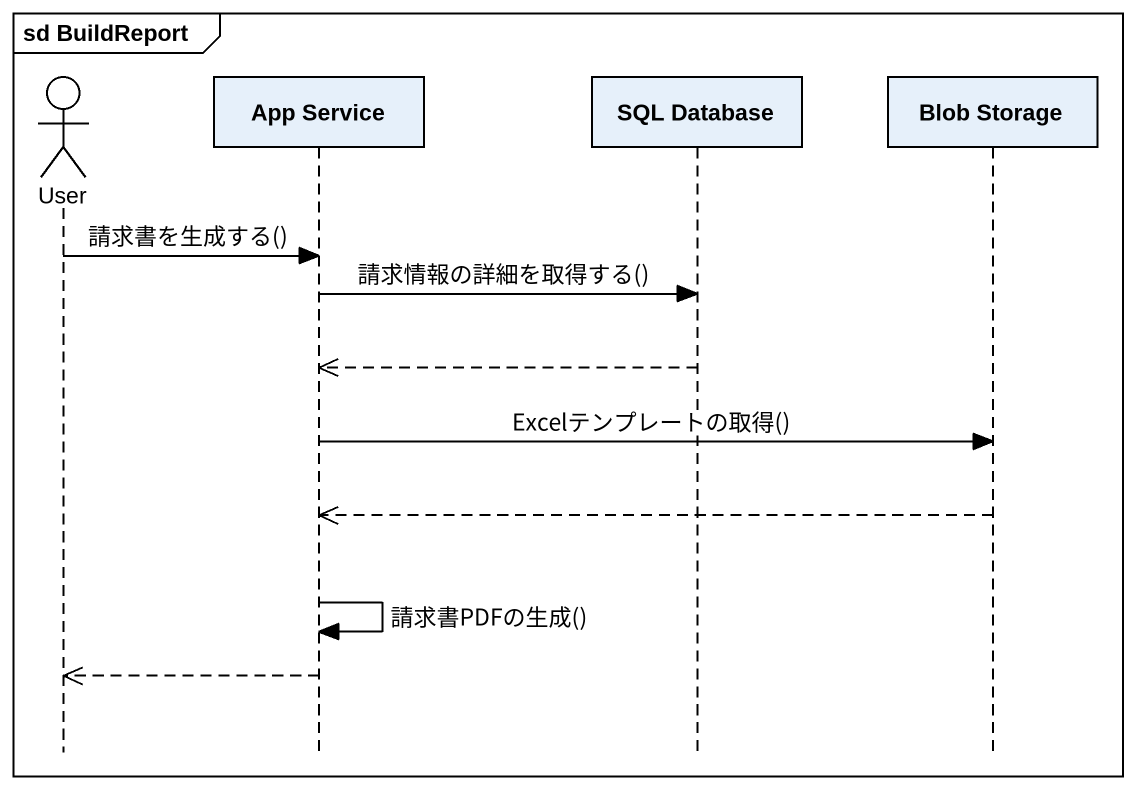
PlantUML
@startuml
mainframe sd BuildReport
hide footbox
actor User
participant "App Service" as App_Service
participant "SQL Database" as SQL_Database
participant "Blob Storage" as Blob_Storage

User -> App_Service : 請求書を生成する()
App_Service -> SQL_Database : 請求情報の詳細を取得する()
SQL_Database -->> App_Service
App_Service -> Blob_Storage : Excelテンプレートの取得()
Blob_Storage -->> App_Service
App_Service -> App_Service : 請求書PDFの生成()
App_Service -->> User
@enduml
